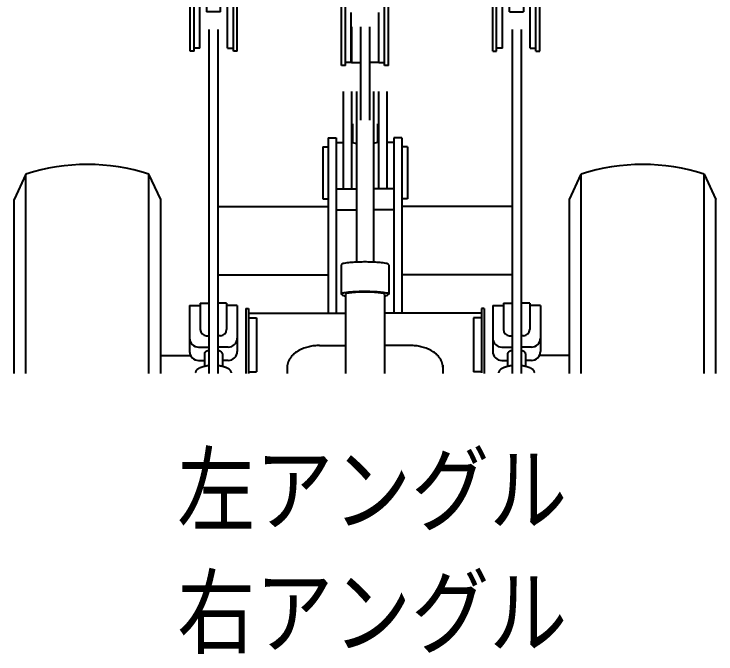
# Model space of a CAD drawing. Header units: millimetres. Extents: x -45 to 187, y -119 to 53.
# Drawn here: x -31.49 to 13.51, y -118.71 to -77.69 of the extents above; entities that cross this region are included whole.
import ezdxf
from ezdxf.enums import TextEntityAlignment as Align

# ---------------------------------------------------------------- set-up
doc = ezdxf.new("R2010")
doc.units = ezdxf.units.MM
doc.header["$LTSCALE"] = 0.25
doc.header["$PDSIZE"] = 1
doc.layers.add('Layer0016', color=7, linetype='Continuous')
doc.styles.add('dcStyle0', font='txt.shx', dxfattribs={"bigfont": 'bigfont'})

# ---------------------------------------------------------------- blocks, each defined once
blk = doc.blocks.new('DC_GROUP_ＤＸＦ５_43')
at = {"layer": 'Layer0016', "color": 7, "linetype": 'Continuous', "lineweight": 25}
for centre, radius, start, end in [((-9.119, -102.993), 9.411, 92.7318, 93.9128), ((-9.034, -104.742), 11.162, 91.7432, 92.7389), ((-8.996, -105.963), 12.383, 90.8498, 91.7473), ((-8.986, -106.589), 13.009, 89.9984, 90.8527), ((-8.985, -106.589), 13.009, 89.1466, 90.001), ((-8.975, -105.962), 12.382, 88.2519, 89.1495), ((-8.937, -104.741), 11.16, 87.2602, 88.256), ((-8.852, -102.992), 9.409, 86.0862, 87.2673), ((-10.315, -93.94), 0.265, 95.0227, 136.236), ((-9.84, -95.971), 2.349, 97.5062, 102.2373), ((-9.503, -98.401), 4.802, 95.3909, 97.7055), ((-9.269, -100.825), 7.237, 93.8977, 95.4333), ((-8.702, -100.824), 7.236, 84.5655, 86.1013), ((-8.468, -98.399), 4.8, 82.2932, 84.6079), ((-8.131, -95.971), 2.348, 77.7608, 82.4926), ((-7.656, -93.94), 0.265, 43.7587, 84.9761)]:
    blk.add_arc(centre, radius, start, end, dxfattribs=at)
blk = doc.blocks.new('DC_GROUP_ＤＸＦ５_44')
at = {"layer": 'Layer0016', "color": 7, "linetype": 'Continuous', "lineweight": 25}
for centre, radius, start, end in [((-10.077, -95.805), 0.218, 95.003, 136.1434), ((-9.687, -97.479), 1.935, 97.4884, 102.2074), ((-9.411, -99.479), 3.955, 95.3782, 97.6872), ((-9.218, -101.476), 5.96, 93.8886, 95.4206), ((-9.095, -103.261), 7.75, 92.7254, 93.9037), ((-9.025, -104.701), 9.191, 91.7391, 92.7325), ((-8.994, -105.706), 10.197, 90.8478, 91.7432), ((-8.986, -106.221), 10.712, 89.9983, 90.8507), ((-8.985, -106.221), 10.712, 89.1485, 90.0009), ((-8.977, -105.705), 10.196, 88.2559, 89.1514), ((-8.946, -104.699), 9.19, 87.2665, 88.26), ((-8.876, -103.259), 7.748, 86.0952, 87.2735), ((-8.753, -101.474), 5.959, 84.578, 86.1102), ((-8.56, -99.478), 3.953, 82.3111, 84.6203), ((-8.283, -97.478), 1.934, 77.7897, 82.51), ((-7.893, -95.805), 0.218, 43.8485, 84.995)]:
    blk.add_arc(centre, radius, start, end, dxfattribs=at)
blk = doc.blocks.new('DC_GROUP_ＤＸＦ５_45')
at = {"layer": 'Layer0016', "color": 7, "linetype": 'Continuous', "lineweight": 25}
for centre, radius, start, end in [((0.798, -100.201), 0.973, 75.483, 76.9), ((0.814, -100.138), 0.908, 73.9666, 75.4841), ((0.833, -100.073), 0.84, 72.3261, 73.9681), ((0.854, -100.006), 0.77, 70.537, 72.328), ((0.878, -99.939), 0.698, 68.5658, 70.5394), ((0.905, -99.872), 0.626, 66.3676, 68.569), ((0.934, -99.805), 0.554, 63.8823, 66.3719), ((0.965, -99.741), 0.482, 61.0321, 63.8882), ((0.999, -99.681), 0.413, 57.703, 61.0404), ((1.034, -99.625), 0.347, 53.7423, 57.7146), ((1.071, -99.575), 0.285, 48.9245, 53.759), ((1.107, -99.533), 0.229, 42.9375, 48.9475), ((1.143, -99.5), 0.181, 35.3605, 42.9668), ((1.174, -99.478), 0.142, 25.7167, 35.3875), ((1.199, -99.466), 0.115, 13.7568, 25.7122), ((1.213, -99.463), 0.101, 0.0613, 13.6809)]:
    blk.add_arc(centre, radius, start, end, dxfattribs=at)
blk = doc.blocks.new('DC_GROUP_ＤＸＦ５_46')
at = {"layer": 'Layer0016', "color": 7, "linetype": 'Continuous', "lineweight": 25}
for centre, radius, start, end in [((0.255, -99.463), 0.101, 166.3305, 179.9613), ((0.269, -99.466), 0.115, 154.2738, 166.2539), ((0.293, -99.478), 0.143, 144.5923, 154.2698), ((0.325, -99.5), 0.181, 137.0091, 144.6193), ((0.36, -99.533), 0.23, 131.0282, 137.0385), ((0.397, -99.575), 0.285, 126.2183, 131.0514), ((0.434, -99.625), 0.347, 122.2626, 126.2349), ((0.469, -99.681), 0.414, 118.9388, 122.2743), ((0.503, -99.742), 0.483, 116.091, 118.947), ((0.534, -99.806), 0.554, 113.6086, 116.0969), ((0.563, -99.872), 0.627, 111.4118, 113.6129), ((0.59, -99.94), 0.699, 109.4417, 111.415), ((0.613, -100.007), 0.771, 107.6541, 109.4442), ((0.635, -100.074), 0.841, 106.0152, 107.656), ((0.653, -100.139), 0.909, 104.4984, 106.0166), ((0.67, -100.202), 0.974, 103.083, 104.4996)]:
    blk.add_arc(centre, radius, start, end, dxfattribs=at)
blk = doc.blocks.new('DC_GROUP_ＤＸＦ５_47')
at = {"layer": 'Layer0016', "color": 7, "linetype": 'Continuous', "lineweight": 25}
for centre, radius, start, end in [((-11.921, -101.841), 2.905, 99.6229, 103.0106), ((-11.904, -101.942), 3.008, 96.3536, 99.6257), ((-11.896, -102.011), 3.077, 93.1581, 96.356), ((-11.894, -102.046), 3.113, 89.9989, 93.1604), ((-12.496, -100.68), 1.596, 129.0694, 135.2361), ((-12.363, -100.843), 1.806, 123.629, 129.0786), ((-12.244, -101.021), 2.02, 118.7657, 123.6371), ((-12.143, -101.206), 2.231, 114.3607, 118.7724), ((-12.06, -101.387), 2.43, 110.3166, 114.3662), ((-11.997, -101.558), 2.612, 106.554, 110.3211), ((-11.951, -101.711), 2.772, 103.0075, 106.5577), ((-12.896, -100.365), 1.084, 150.287, 159.3676), ((-12.773, -100.435), 1.225, 142.2538, 150.2859), ((-12.636, -100.542), 1.399, 135.2268, 142.2605), ((-13.041, -100.32), 0.932, 169.4188, 179.9835), ((-12.99, -100.33), 0.984, 159.3825, 169.3883)]:
    blk.add_arc(centre, radius, start, end, dxfattribs=at)
blk = doc.blocks.new('DC_GROUP_ＤＸＦ５_48')
at = {"layer": 'Layer0016', "color": 7, "linetype": 'Continuous', "lineweight": 25}
for centre, radius, start, end in [((-19.183, -99.463), 0.101, 166.3304, 179.9613), ((-19.17, -99.466), 0.115, 154.2737, 166.2538), ((-19.145, -99.478), 0.143, 144.5922, 154.2696), ((-19.114, -99.5), 0.181, 137.009, 144.6192), ((-19.078, -99.533), 0.23, 131.0281, 137.0384), ((-19.041, -99.575), 0.285, 126.2182, 131.0512), ((-19.005, -99.625), 0.347, 122.2625, 126.2347), ((-18.969, -99.681), 0.414, 118.9387, 122.2742), ((-18.936, -99.742), 0.483, 116.0909, 118.9469), ((-18.904, -99.806), 0.554, 113.6086, 116.0968), ((-18.875, -99.872), 0.627, 111.4118, 113.6128), ((-18.849, -99.94), 0.699, 109.4417, 111.415), ((-18.825, -100.007), 0.771, 107.6541, 109.4441), ((-18.804, -100.074), 0.841, 106.0151, 107.656), ((-18.785, -100.139), 0.909, 104.4984, 106.0166), ((-18.769, -100.202), 0.974, 103.083, 104.4996)]:
    blk.add_arc(centre, radius, start, end, dxfattribs=at)
blk = doc.blocks.new('DC_GROUP_ＤＸＦ５_49')
at = {"layer": 'Layer0016', "color": 7, "linetype": 'Continuous', "lineweight": 25}
for centre, radius, start, end in [((-18.64, -100.201), 0.973, 75.483, 76.9), ((-18.624, -100.138), 0.908, 73.9666, 75.4841), ((-18.605, -100.073), 0.84, 72.3261, 73.9681), ((-18.584, -100.006), 0.77, 70.537, 72.328), ((-18.56, -99.939), 0.698, 68.5658, 70.5394), ((-18.534, -99.872), 0.626, 66.3676, 68.569), ((-18.505, -99.805), 0.554, 63.8823, 66.3719), ((-18.473, -99.741), 0.482, 61.0321, 63.8882), ((-18.44, -99.681), 0.413, 57.703, 61.0404), ((-18.404, -99.625), 0.347, 53.7423, 57.7146), ((-18.368, -99.575), 0.285, 48.9245, 53.759), ((-18.331, -99.533), 0.229, 42.9375, 48.9475), ((-18.295, -99.5), 0.181, 35.3605, 42.9668), ((-18.264, -99.478), 0.142, 25.7167, 35.3875), ((-18.239, -99.466), 0.115, 13.7568, 25.7122), ((-18.226, -99.463), 0.101, 0.0613, 13.6809)]:
    blk.add_arc(centre, radius, start, end, dxfattribs=at)
blk = doc.blocks.new('DC_GROUP_ＤＸＦ５_50')
at = {"layer": 'Layer0016', "color": 7, "linetype": 'Continuous', "lineweight": 25}
for centre, radius, start, end in [((-10.406, -95.645), 0.0749, 59.2404, 225.1014), ((-10.087, -94.705), 1.06, 249.4952, 261.9985), ((-9.867, -97.692), 2.171, 97.2194, 103.3262), ((-9.467, -100.605), 5.111, 94.9697, 97.5634), ((-9.212, -103.452), 7.969, 93.363, 95.0264), ((-9.067, -105.848), 10.369, 92.103, 93.3814), ((-9.003, -107.559), 12.082, 91.0143, 92.1115), ((-8.986, -108.447), 12.97, 89.9976, 91.0196), ((-8.985, -108.447), 12.97, 88.9799, 90.002), ((-8.968, -107.559), 12.081, 87.8879, 88.9852), ((-8.903, -105.847), 10.368, 86.618, 87.8964), ((-8.759, -103.451), 7.968, 84.9728, 86.6364), ((-8.504, -100.605), 5.11, 82.4358, 85.0295), ((-8.104, -97.692), 2.17, 76.6732, 82.7798), ((-7.884, -94.705), 1.06, 278.0004, 290.5072), ((-7.565, -95.645), 0.0749, 314.9352, 120.7383)]:
    blk.add_arc(centre, radius, start, end, dxfattribs=at)
blk = doc.blocks.new('DC_GROUP_ＤＸＦ５_51')
at = {"layer": 'Layer0016', "color": 7, "linetype": 'Continuous', "lineweight": 25}
for centre, radius, start, end in [((-19.057, -101.486), 1.225, 111.4029, 114.4986), ((-18.984, -101.671), 1.424, 108.7479, 111.4112), ((-18.921, -101.856), 1.619, 106.4118, 108.7536), ((-18.868, -102.037), 1.807, 104.318, 106.4158), ((-18.824, -102.209), 1.986, 102.4114, 104.3209), ((-18.788, -102.371), 2.151, 100.6508, 102.4136), ((-18.76, -102.519), 2.301, 99.0049, 100.6525), ((-18.739, -102.65), 2.434, 97.4481, 99.0062), ((-18.724, -102.764), 2.549, 95.9619, 97.4492), ((-19.659, -100.694), 0.206, 161.4615, 179.8709), ((-19.609, -100.711), 0.258, 146.6459, 161.3386), ((-19.527, -100.765), 0.356, 136.0632, 146.7017), ((-19.429, -100.858), 0.492, 128.4225, 136.1376), ((-19.328, -100.985), 0.654, 122.6723, 128.4738), ((-19.23, -101.137), 0.834, 118.1595, 122.7041), ((-19.139, -101.306), 1.027, 114.4861, 118.1792)]:
    blk.add_arc(centre, radius, start, end, dxfattribs=at)
blk = doc.blocks.new('DC_GROUP_ＤＸＦ５_52')
at = {"layer": 'Layer0016', "color": 7, "linetype": 'Continuous', "lineweight": 25}
for centre, radius, start, end in [((0.753, -102.763), 2.549, 82.5449, 84.0326), ((0.768, -102.65), 2.434, 80.9883, 82.5461), ((0.789, -102.518), 2.301, 79.3417, 80.9897), ((0.817, -102.37), 2.15, 77.5802, 79.3434), ((0.853, -102.209), 1.985, 75.6729, 77.5825), ((0.897, -102.036), 1.807, 73.5775, 75.6759), ((0.95, -101.856), 1.619, 71.2395, 73.5816), ((1.013, -101.671), 1.423, 68.5818, 71.2452), ((1.086, -101.486), 1.224, 65.4942, 68.5902), ((1.168, -101.306), 1.026, 61.814, 65.5067), ((1.259, -101.136), 0.834, 57.29, 61.8336), ((1.357, -100.985), 0.654, 51.5218, 57.3218), ((1.458, -100.858), 0.491, 43.8613, 51.5731), ((1.556, -100.765), 0.356, 33.3042, 43.9355), ((1.638, -100.711), 0.258, 18.6778, 33.3602), ((1.688, -100.694), 0.206, 0.1544, 18.5553)]:
    blk.add_arc(centre, radius, start, end, dxfattribs=at)
blk = doc.blocks.new('DC_GROUP_ＤＸＦ５_53')
at = {"layer": 'Layer0016', "color": 7, "linetype": 'Continuous', "lineweight": 25}
for centre, radius, start, end in [((0.382, -101.486), 1.225, 111.4029, 114.4987), ((0.454, -101.671), 1.424, 108.7479, 111.4112), ((0.517, -101.856), 1.619, 106.4118, 108.7536), ((0.571, -102.037), 1.807, 104.318, 106.4158), ((0.615, -102.209), 1.986, 102.4114, 104.321), ((0.65, -102.371), 2.151, 100.6508, 102.4136), ((0.678, -102.519), 2.301, 99.0049, 100.6526), ((0.699, -102.65), 2.434, 97.4481, 99.0062), ((0.714, -102.764), 2.549, 95.9619, 97.4492), ((-0.22, -100.694), 0.206, 161.4615, 179.8709), ((-0.171, -100.711), 0.258, 146.6459, 161.3386), ((-0.089, -100.765), 0.356, 136.0633, 146.7018), ((0.009, -100.858), 0.492, 128.4225, 136.1376), ((0.11, -100.985), 0.654, 122.6724, 128.4739), ((0.208, -101.137), 0.834, 118.1595, 122.7041), ((0.299, -101.306), 1.027, 114.4861, 118.1792)]:
    blk.add_arc(centre, radius, start, end, dxfattribs=at)
blk = doc.blocks.new('DC_GROUP_ＤＸＦ５_54')
at = {"layer": 'Layer0016', "color": 7, "linetype": 'Continuous', "lineweight": 25}
for centre, radius, start, end in [((-6.077, -102.046), 3.113, 86.8375, 89.9992), ((-6.075, -102.011), 3.077, 83.6416, 86.8398), ((-6.067, -101.942), 3.008, 80.3715, 83.644), ((-6.05, -101.84), 2.905, 76.9863, 80.3743), ((-6.02, -101.711), 2.772, 73.4391, 76.9894), ((-5.974, -101.558), 2.612, 69.6756, 73.4429), ((-5.91, -101.387), 2.43, 65.6304, 69.6801), ((-5.828, -101.206), 2.231, 61.224, 65.6359), ((-5.726, -101.021), 2.02, 56.3592, 61.2307), ((-5.607, -100.843), 1.806, 50.9179, 56.3673), ((-5.475, -100.68), 1.596, 44.7608, 50.9272), ((-5.335, -100.542), 1.399, 37.7372, 44.7701), ((-5.197, -100.435), 1.225, 29.713, 37.7438), ((-5.075, -100.365), 1.084, 20.6322, 29.7119), ((-4.981, -100.33), 0.984, 10.6127, 20.6172), ((-4.93, -100.32), 0.932, 0.0189, 10.5822)]:
    blk.add_arc(centre, radius, start, end, dxfattribs=at)
blk = doc.blocks.new('DC_GROUP_ＤＸＦ５_55')
at = {"layer": 'Layer0016', "color": 7, "linetype": 'Continuous', "lineweight": 25}
for centre, radius, start, end in [((-18.685, -102.763), 2.549, 82.5449, 84.0326), ((-18.67, -102.65), 2.434, 80.9883, 82.5461), ((-18.649, -102.518), 2.301, 79.3417, 80.9897), ((-18.621, -102.37), 2.15, 77.5802, 79.3434), ((-18.586, -102.209), 1.985, 75.6729, 77.5825), ((-18.541, -102.036), 1.807, 73.5775, 75.6759), ((-18.488, -101.856), 1.619, 71.2395, 73.5816), ((-18.425, -101.671), 1.423, 68.5818, 71.2452), ((-18.352, -101.486), 1.224, 65.4942, 68.5902), ((-18.27, -101.306), 1.026, 61.814, 65.5067), ((-18.179, -101.136), 0.834, 57.29, 61.8336), ((-18.081, -100.985), 0.654, 51.5218, 57.3218), ((-17.98, -100.858), 0.491, 43.8613, 51.5731), ((-17.882, -100.765), 0.356, 33.3042, 43.9355), ((-17.8, -100.711), 0.258, 18.6778, 33.3602), ((-17.751, -100.694), 0.206, 0.1544, 18.5553)]:
    blk.add_arc(centre, radius, start, end, dxfattribs=at)
blk = doc.blocks.new('DC_GROUP_ＤＸＦ５_42')
at = {"layer": 'Layer0016', "color": 7, "linetype": 'Continuous', "lineweight": 25}
for p, q in [((-18.989, -78.669), (-18.989, -100.737)), ((-18.42, -78.669), (-18.42, -100.737)), ((-9.27, -78.5), (-9.27, -84.49)), ((-8.701, -78.5), (-8.701, -84.49)), ((0.449, -78.669), (0.449, -100.737)), ((1.018, -78.669), (1.018, -100.737)), ((-10.375, -82.644), (-10.375, -88.9)), ((-9.859, -82.644), (-9.859, -88.9)), ((-9.528, -82.644), (-9.528, -93.592)), ((-8.442, -82.644), (-8.442, -93.592)), ((-8.112, -82.644), (-8.112, -88.9)), ((-7.596, -82.644), (-7.596, -88.9)), ((-9.785, -84.732), (-9.785, -85.923)), ((-8.186, -84.732), (-8.186, -85.923)), ((-11.342, -85.618), (-10.826, -85.618)), ((-11.342, -85.618), (-11.342, -96.858)), ((-10.826, -85.618), (-10.826, -96.858)), ((-10.826, -85.913), (-10.375, -85.913)), ((-9.859, -85.923), (-9.785, -85.923)), ((-9.785, -85.923), (-9.528, -85.985)), ((-8.186, -85.923), (-8.442, -85.985)), ((-8.112, -85.923), (-8.186, -85.923)), ((-7.145, -85.913), (-7.596, -85.913)), ((-7.145, -85.618), (-7.145, -96.858)), ((-6.628, -85.618), (-7.145, -85.618)), ((-6.628, -85.618), (-6.628, -96.858)), ((-11.699, -86.204), (-11.699, -89.535)), ((-11.699, -86.204), (-11.342, -86.204)), ((-6.271, -86.204), (-6.628, -86.204)), ((-6.271, -86.204), (-6.271, -89.535)), ((-30.725, -87.944), (-31.485, -89.568)), ((-30.725, -100.737), (-30.725, -87.944)), ((-22.845, -100.737), (-22.845, -87.944)), ((-22.085, -89.568), (-22.845, -87.944)), ((4.115, -89.568), (4.875, -87.944)), ((4.875, -100.737), (4.875, -87.944)), ((12.755, -87.944), (13.515, -89.568)), ((12.755, -100.737), (12.755, -87.944)), ((-10.826, -88.9), (-9.528, -88.9)), ((-7.145, -88.9), (-8.442, -88.9)), ((-11.699, -89.535), (-11.342, -89.535)), ((-6.271, -89.535), (-6.628, -89.535)), ((-31.485, -100.737), (-31.485, -89.568)), ((-22.085, -100.737), (-22.085, -89.568)), ((4.115, -100.737), (4.115, -89.568)), ((13.515, -100.737), (13.515, -89.568)), ((-18.42, -90.029), (-11.342, -90.029)), ((-10.826, -90.226), (-9.528, -90.226)), ((-7.145, -90.226), (-8.442, -90.226)), ((0.449, -90.029), (-6.628, -90.029)), ((-10.506, -93.756), (-10.506, -95.654)), ((-7.465, -93.756), (-7.465, -95.654)), ((-18.42, -94.394), (-11.342, -94.394)), ((0.449, -94.394), (-6.628, -94.394)), ((-10.235, -95.654), (-10.235, -100.737)), ((-7.736, -95.654), (-7.736, -100.737)), ((-19.548, -96.213), (-18.989, -96.213)), ((-19.548, -96.213), (-19.548, -97.909)), ((-17.861, -96.213), (-18.42, -96.213)), ((-17.861, -96.213), (-17.861, -97.909)), ((-0.11, -96.213), (0.449, -96.213)), ((-0.11, -96.213), (-0.11, -97.909)), ((1.577, -96.213), (1.018, -96.213)), ((1.577, -96.213), (1.577, -97.909)), ((-20.237, -96.367), (-19.548, -96.367)), ((-20.237, -96.367), (-20.237, -99.315)), ((-17.172, -96.367), (-17.861, -96.367)), ((-17.172, -96.367), (-17.172, -99.315)), ((-16.615, -96.564), (-16.615, -100.737)), ((-16.615, -96.564), (-16.445, -96.564)), ((-16.445, -96.564), (-16.445, -100.737)), ((-1.526, -96.564), (-1.526, -100.68)), ((-1.356, -96.564), (-1.526, -96.564)), ((-1.356, -96.564), (-1.356, -100.737)), ((-0.799, -96.367), (-0.11, -96.367)), ((-0.799, -96.367), (-0.799, -99.315)), ((2.266, -96.367), (1.577, -96.367)), ((2.266, -96.367), (2.266, -99.315)), ((-16.445, -96.858), (-10.235, -96.858)), ((-16.445, -97.151), (-15.94, -97.151)), ((-15.94, -97.151), (-15.94, -100.616)), ((-1.526, -96.858), (-7.736, -96.858)), ((-2.031, -97.151), (-2.031, -100.616)), ((-1.526, -97.151), (-2.031, -97.151)), ((-19.15, -98.307), (-18.989, -98.307)), ((-18.259, -98.307), (-18.42, -98.307)), ((0.288, -98.307), (0.449, -98.307)), ((1.18, -98.307), (1.018, -98.307)), ((-11.894, -98.934), (-10.235, -98.934)), ((-6.077, -98.934), (-7.736, -98.934)), ((-19.659, -99.032), (-18.989, -99.032)), ((-17.751, -99.032), (-18.42, -99.032)), ((-0.22, -99.032), (0.449, -99.032)), ((1.688, -99.032), (1.018, -99.032)), ((-22.085, -99.574), (-20.176, -99.574)), ((-19.659, -99.893), (-19.285, -99.893)), ((-19.285, -99.463), (-19.285, -100.278)), ((-18.125, -99.463), (-18.125, -100.278)), ((-17.751, -99.893), (-18.125, -99.893)), ((-0.22, -99.893), (0.154, -99.893)), ((0.154, -99.463), (0.154, -100.278)), ((1.314, -99.463), (1.314, -100.278)), ((1.688, -99.893), (1.314, -99.893)), ((4.115, -99.574), (2.205, -99.574)), ((-13.973, -100.197), (-13.973, -100.737)), ((-3.998, -100.197), (-3.998, -100.737)), ((-16.445, -100.616), (-15.94, -100.616)), ((-1.526, -100.616), (-2.031, -100.616))]:
    blk.add_line(p, q, dxfattribs=at)
for centre, radius, start, end in [((-26.785, -100.142), 12.818, 72.0993, 107.9007), ((8.815, -100.142), 12.818, 72.0993, 107.9007), ((-19.15, -97.909), 0.398, 180, 270), ((-18.259, -97.909), 0.398, 270, 0), ((0.288, -97.909), 0.398, 180, 270), ((1.18, -97.909), 0.398, 270, 0), ((-19.659, -98.454), 0.578, 180, 270), ((-17.751, -98.454), 0.578, 270, 0), ((-0.22, -98.454), 0.578, 180, 270), ((1.688, -98.454), 0.578, 270, 0), ((-19.659, -99.315), 0.578, 180, 270), ((-17.751, -99.315), 0.578, 270, 0), ((-0.22, -99.315), 0.578, 180, 270), ((1.688, -99.315), 0.578, 270, 0)]:
    blk.add_arc(centre, radius, start, end, dxfattribs=at)
at = {"layer": 'Layer0016', "linetype": 'Continuous'}
for name in ['DC_GROUP_ＤＸＦ５_43', 'DC_GROUP_ＤＸＦ５_50', 'DC_GROUP_ＤＸＦ５_44', 'DC_GROUP_ＤＸＦ５_47', 'DC_GROUP_ＤＸＦ５_54', 'DC_GROUP_ＤＸＦ５_48', 'DC_GROUP_ＤＸＦ５_49', 'DC_GROUP_ＤＸＦ５_46', 'DC_GROUP_ＤＸＦ５_45', 'DC_GROUP_ＤＸＦ５_51', 'DC_GROUP_ＤＸＦ５_55', 'DC_GROUP_ＤＸＦ５_53', 'DC_GROUP_ＤＸＦ５_52']:
    blk.add_blockref(name, (0, 0), dxfattribs=at)
blk = doc.blocks.new('DC_GROUP_ＤＸＦ５_58')
at = {"layer": 'Layer0016', "color": 7, "linetype": 'Continuous', "lineweight": 25}
for p, q in [((-10.023, -59.119), (-9.645, -60.185)), ((-8.325, -60.185), (-7.948, -59.119))]:
    blk.add_line(p, q, dxfattribs=at)
for centre, radius, start, end in [((-8.985, -58.752), 1.1, 340.5288, 199.4712), ((-8.985, -59.952), 0.7, 199.4712, 340.5288)]:
    blk.add_arc(centre, radius, start, end, dxfattribs=at)
blk = doc.blocks.new('DC_GROUP_ＤＸＦ５_59')
at = {"layer": 'Layer0016', "color": 7, "linetype": 'Continuous', "lineweight": 25}
for p, q in [((-19.155, -69.752), (-19.155, -77.052)), ((-19.155, -69.752), (-18.255, -69.752)), ((-18.255, -77.052), (-18.255, -69.752)), ((-19.605, -75.568), (-19.605, -72.307)), ((-19.605, -72.307), (-19.155, -72.307)), ((-18.255, -72.307), (-17.805, -72.307)), ((-17.805, -75.568), (-17.805, -72.307)), ((-19.605, -75.568), (-19.155, -75.568)), ((-18.255, -75.568), (-17.805, -75.568)), ((-18.255, -77.052), (-19.155, -77.052))]:
    blk.add_line(p, q, dxfattribs=at)
at = {"layer": 'Layer0016', "color": 7, "linetype": 'Continuous'}
blk.add_point((-17.825, -75.552), dxfattribs=at)
blk = doc.blocks.new('DC_GROUP_ＤＸＦ５_60')
at = {"layer": 'Layer0016', "color": 7, "linetype": 'Continuous', "lineweight": 25}
for p, q in [((0.285, -77.052), (0.285, -69.752)), ((1.185, -69.752), (0.285, -69.752)), ((1.185, -69.752), (1.185, -77.052)), ((-0.165, -75.568), (-0.165, -72.307)), ((0.285, -72.307), (-0.165, -72.307)), ((1.635, -72.307), (1.185, -72.307)), ((1.635, -75.568), (1.635, -72.307)), ((0.285, -75.568), (-0.165, -75.568)), ((1.635, -75.568), (1.185, -75.568)), ((0.285, -77.052), (1.185, -77.052))]:
    blk.add_line(p, q, dxfattribs=at)
at = {"layer": 'Layer0016', "color": 7, "linetype": 'Continuous'}
blk.add_point((-0.145, -75.552), dxfattribs=at)
blk = doc.blocks.new('DC_GROUP_ＤＸＦ５_57')
at = {"layer": 'Layer0016', "color": 7, "linetype": 'Continuous', "lineweight": 25}
for p, q in [((-11.145, -58.752), (-13.321, -57.496)), ((-11.319, -58.552), (-13.222, -57.194)), ((-6.825, -58.752), (-4.65, -57.496)), ((-6.652, -58.552), (-4.749, -57.194)), ((-14.218, -58.252), (-12.626, -58.252)), ((-5.345, -58.252), (-3.753, -58.252)), ((-12.665, -58.752), (-12.665, -65.752)), ((-11.319, -58.552), (-11.129, -58.552)), ((-11.145, -58.752), (-11.145, -65.752)), ((-6.842, -58.552), (-6.652, -58.552)), ((-6.825, -65.752), (-6.825, -58.752)), ((-5.305, -65.752), (-5.305, -58.752)), ((-11.145, -60.242), (-12.585, -65.352)), ((-5.385, -65.352), (-6.825, -60.242)), ((-11.145, -61.394), (-12.585, -65.352)), ((-5.385, -65.352), (-6.825, -61.394)), ((-9.175, -68.232), (-9.175, -63.612)), ((-8.795, -63.612), (-9.175, -63.612)), ((-8.795, -68.232), (-8.795, -63.612)), ((-12.585, -65.352), (-12.585, -65.752)), ((-5.385, -65.752), (-5.385, -65.352)), ((-13.425, -65.952), (-13.691, -65.952)), ((-13.425, -66.132), (-13.425, -65.952)), ((-13.405, -66.132), (-13.405, -65.752)), ((-13.405, -65.752), (-9.175, -65.752)), ((-13.405, -66.132), (-9.175, -66.132)), ((-11.445, -65.752), (-11.445, -66.132)), ((-8.795, -65.752), (-4.565, -65.752)), ((-8.795, -66.132), (-4.565, -66.132)), ((-6.525, -66.132), (-6.525, -65.752)), ((-4.565, -65.752), (-4.565, -66.132)), ((-4.545, -65.952), (-4.545, -66.132)), ((-4.545, -66.132), (-4.545, -65.952)), ((-4.545, -65.952), (-4.28, -65.952)), ((-15.067, -67.055), (-20.687, -70.336)), ((2.915, -70.452), (-2.904, -67.055)), ((-19.427, -67.742), (-20.55, -68.398)), ((-19.153, -67.814), (-18.445, -69.027)), ((-17.921, -68.238), (-19.02, -67.746)), ((-0.05, -68.238), (1.049, -67.746)), ((1.183, -67.814), (0.474, -69.027)), ((1.505, -67.771), (2.527, -68.368)), ((-18.693, -68.286), (-18.831, -68.367)), ((-18.307, -68.947), (-18.693, -68.286)), ((-8.795, -68.232), (-9.175, -68.232)), ((0.336, -68.947), (0.722, -68.286)), ((0.722, -68.286), (0.86, -68.367)), ((-20.744, -68.758), (-20.885, -70.452)), ((-19.913, -69.884), (-20.622, -68.671)), ((1.942, -69.884), (2.751, -68.499)), ((2.773, -68.758), (2.915, -70.452)), ((-20.299, -69.224), (-20.437, -69.305)), ((2.328, -69.224), (2.466, -69.305)), ((-20.051, -69.965), (-20.437, -69.305)), ((2.081, -69.965), (2.466, -69.305)), ((-20.885, -72.752), (-20.885, -70.452)), ((-19.155, -70.252), (-19.155, -77.552)), ((-19.155, -70.252), (-18.255, -70.252)), ((-18.255, -77.552), (-18.255, -70.252)), ((0.285, -77.552), (0.285, -70.252)), ((1.185, -70.252), (0.285, -70.252)), ((1.185, -70.252), (1.185, -77.552)), ((2.915, -72.752), (2.915, -70.452)), ((-19.605, -72.752), (-20.885, -72.752)), ((-19.605, -76.068), (-19.605, -72.807)), ((-19.605, -72.807), (-19.155, -72.807)), ((-18.255, -72.807), (-17.805, -72.807)), ((-0.165, -72.752), (-17.805, -72.752)), ((-17.805, -76.068), (-17.805, -72.807)), ((-10.485, -80.991), (-10.485, -72.5)), ((-10.245, -72.5), (-10.485, -72.5)), ((-10.245, -80.991), (-10.245, -72.5)), ((-7.725, -80.991), (-7.725, -72.5)), ((-7.485, -72.5), (-7.725, -72.5)), ((-7.485, -80.991), (-7.485, -72.5)), ((-0.165, -76.068), (-0.165, -72.807)), ((0.285, -72.807), (-0.165, -72.807)), ((1.635, -72.807), (1.185, -72.807)), ((2.915, -72.752), (1.635, -72.752)), ((1.635, -76.068), (1.635, -72.807)), ((-20.185, -80.069), (-20.185, -73.052)), ((-19.945, -80.069), (-19.945, -73.052)), ((-19.565, -79.869), (-19.565, -73.052)), ((-17.805, -79.869), (-17.805, -73.052)), ((-17.425, -80.069), (-17.425, -73.052)), ((-17.185, -80.069), (-17.185, -73.052)), ((-0.785, -80.069), (-0.785, -73.052)), ((-0.545, -80.069), (-0.545, -73.052)), ((-0.165, -79.869), (-0.165, -73.052)), ((1.595, -79.869), (1.595, -73.052)), ((1.975, -80.069), (1.975, -73.052)), ((2.215, -80.069), (2.215, -73.052)), ((-0.165, -75.598), (-17.805, -75.598)), ((-19.605, -76.068), (-19.155, -76.068)), ((-18.255, -76.068), (-17.805, -76.068)), ((0.285, -76.068), (-0.165, -76.068)), ((1.635, -76.068), (1.185, -76.068)), ((-18.255, -77.552), (-19.155, -77.552)), ((-9.865, -80.791), (-9.865, -77.596)), ((-8.105, -80.791), (-8.105, -77.596)), ((0.285, -77.552), (1.185, -77.552)), ((-9.852, -78.5), (-9.852, -80.791)), ((-8.119, -78.5), (-8.119, -80.791)), ((-19.945, -80.069), (-20.185, -80.069)), ((-19.565, -79.869), (-19.945, -79.869)), ((-17.805, -79.869), (-17.425, -79.869)), ((-17.185, -80.069), (-17.425, -80.069)), ((-0.785, -80.069), (-0.545, -80.069)), ((-0.165, -79.869), (-0.545, -79.869)), ((1.595, -79.869), (1.975, -79.869)), ((1.975, -80.069), (2.215, -80.069)), ((-10.245, -80.991), (-10.485, -80.991)), ((-9.865, -80.791), (-10.245, -80.791)), ((-9.852, -80.791), (-9.27, -80.791)), ((-8.119, -80.791), (-8.701, -80.791)), ((-8.105, -80.791), (-7.725, -80.791)), ((-7.485, -80.991), (-7.725, -80.991))]:
    blk.add_line(p, q, dxfattribs=at)
blk.add_circle((-8.985, -58.752), 0.65, dxfattribs=at)
for centre, radius, start, end in [((-8.985, -58.752), 5.917, 28.3847, 151.4379), ((-8.985, -58.752), 5.256, 5.4588, 174.5412), ((-8.985, -58.752), 4.514, 20.1885, 159.8115), ((-8.985, -58.752), 4.372, 19.6781, 160.3219), ((-8.985, -58.752), 4.366, 19.6568, 160.3432), ((-8.985, -58.752), 2.16, 0, 180), ((-8.985, -58.752), 4.14, 161.2408, 173.0633), ((-8.985, -58.752), 4.083, 161.5252, 165.8211), ((-8.985, -58.752), 4.083, 14.1789, 18.4748), ((-8.985, -58.752), 4.14, 6.9367, 18.7592), ((-8.985, -58.752), 3.68, 166.4491, 180), ((-8.985, -58.752), 3.69, 166.42, 172.2124), ((-8.985, -58.752), 3.68, 0, 13.5509), ((-8.985, -58.752), 3.69, 7.7876, 13.58), ((-14.796, -65.873), 8.27, 69.7174, 70.3433), ((-16.555, -65.807), 8.949, 54.1636, 55.7005), ((-1.342, -65.913), 9.078, 124.3105, 125.8254), ((-3.203, -65.796), 8.188, 109.6536, 110.2857), ((-18.092, -61.874), 6, 300.2757, 317.18), ((-13.45, -65.993), 0.245, 79.5001, 170.452), ((-13.325, -66.132), 0.1, 180, 0), ((-4.645, -66.132), 0.1, 180, 0), ((-4.521, -65.993), 0.245, 9.548, 100.4999), ((0.121, -61.874), 6, 222.82, 239.7243), ((-19.224, -68.203), 0.5, 65.9026, 120.2757), ((-19.326, -67.915), 0.2, 30.2757, 120.2757), ((1.253, -68.203), 0.5, 59.7243, 114.0974), ((1.355, -67.915), 0.2, 59.7243, 149.7243), ((-20.246, -68.799), 0.5, 120.2757, 175.2276), ((-20.449, -68.57), 0.2, 120.2757, 210.2757), ((-17.513, -67.325), 1, 245.9026, 300.2757), ((-0.458, -67.325), 1, 239.7243, 294.0974), ((2.275, -68.799), 0.5, 4.7724, 59.7243), ((2.478, -68.57), 0.2, 329.7243, 59.7243), ((-20.485, -70.682), 0.4, 120.2757, 180), ((2.515, -70.682), 0.4, 0, 59.7243)]:
    blk.add_arc(centre, radius, start, end, dxfattribs=at)
for points, knots in [([(-12.014, -58.085), (-12.092, -58.057), (-12.402, -57.946), (-12.712, -57.835), (-12.944, -57.752)], [0, 0, 0, 0, 0.250234, 1, 1, 1, 1]), ([(-5.026, -57.752), (-5.104, -57.779), (-5.414, -57.891), (-5.724, -58.002), (-5.957, -58.085)], [0, 0, 0, 0, 0.249795, 1, 1, 1, 1])]:
    blk.add_open_spline(points, degree=3, knots=knots, dxfattribs=at)
at = {"layer": 'Layer0016', "linetype": 'Continuous'}
for name in ['DC_GROUP_ＤＸＦ５_58', 'DC_GROUP_ＤＸＦ５_59', 'DC_GROUP_ＤＸＦ５_60']:
    blk.add_blockref(name, (0, 0), dxfattribs=at)

msp = doc.modelspace()

# ---------------------------------------------------------------- block references
at = {"layer": 'Layer0016', "linetype": 'Continuous'}
for name in ['DC_GROUP_ＤＸＦ５_57', 'DC_GROUP_ＤＸＦ５_42']:
    msp.add_blockref(name, (0, 0), dxfattribs=at)

# ---------------------------------------------------------------- texts
at = {"layer": 'Layer0016', "color": 7, "style": 'dcStyle0', "width": 1.206897}
for s, p, p2 in [('左アングル', (-21.022, -110.841), (3.978, -110.841)), ('右アングル', (-21.022, -118.7), (3.978, -118.7))]:
    msp.add_text(s, height=5, dxfattribs=at).set_placement(p, p2, align=Align.FIT)

doc.saveas('drawing.dxf')
